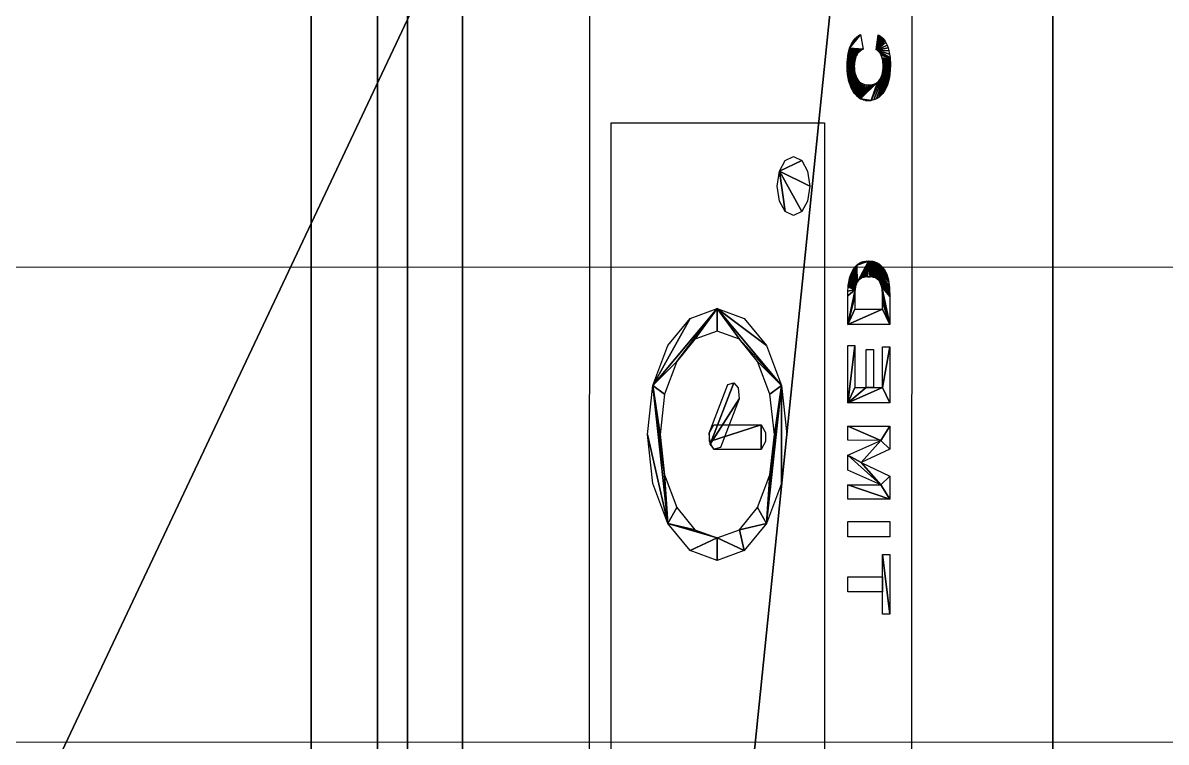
# Model space of a CAD drawing. Header units: inches. Extents: x 11 to 371, y 57 to 381.
# Drawn here: x 28.831 to 30.034, y 135.937 to 136.695 of the extents above; entities that cross this region are included whole.
import ezdxf

# ---------------------------------------------------------------- set-up
doc = ezdxf.new("R2010")
doc.units = ezdxf.units.IN
doc.header["$MEASUREMENT"] = 0
doc.layers.add('Equip', color=2, linetype='Continuous')
doc.layers.add('Stove', color=5, linetype='Continuous', lineweight=9)

# ---------------------------------------------------------------- blocks, each defined once
blk = doc.blocks.new('Range-Classic-D_83880-_3D_0')
for points in [[(-14.9375, 0, 2), (14.9375, 0, 2), (14.9375, -24.3125, 2), (-14.9375, -24.3125, 2)], [(-14.9375, 0, 35.5625), (-14.9375, -24.3125, 35.5625), (14.9375, -24.3125, 35.5625), (14.9375, 0, 35.5625)], [(0, -23.5, 36.5625), (0, -23.5, 37.0625), (0, -2.5, 37.0625), (0, -2.5, 36.5625)], [(0.5, -15.9469, 36.5625), (0.5, -15.9469, 37.0625), (0.5, -20.8031, 37.0625), (0.5, -20.8031, 36.5625)]]:
    blk.add_3dface(points)
for points, invisible_edges in [([(0, -23.5, 37.0625), (0, -2.5, 37.0625), (-0.5, -12.75, 37.0625)], 14), ([(0, -23.5, 36.5625), (0, -2.5, 36.5625), (0.5, -13.25, 36.5625)], 14), ([(0, -2.5, 37.0625), (0, -23.5, 37.0625), (0.5, -12.75, 37.0625)], 14), ([(0, -23.5, 37.0625), (0.5, -15.6781, 37.0625), (0.5, -13.25, 37.0625), (0.5, -12.75, 37.0625)], 13), ([(0.5, -15.6781, 36.5625), (0.5, -15.9469, 36.5625), (0, -23.5, 36.5625), (0.5, -13.25, 36.5625)], 7), ([(0, -23.5, 37.0625), (0.5, -20.8031, 37.0625), (0.5, -15.9469, 37.0625), (0.5, -15.6781, 37.0625)], 13), ([(0.5, -15.9469, 36.5625), (0.5, -20.8031, 36.5625), (0, -23.5, 36.5625)], 14)]:
    blk.add_3dface(points, dxfattribs=dict(invisible_edges=invisible_edges))
blk = doc.blocks.new('Millennia 36 Wall Hood - Model MH3612S 1292842009')
mesh = blk.add_polyface()
corners = [(35.835, -25.46), (0.04, -25.46), (0.04, -22.2069), (35.1833, -22.2069), (35.1833, -0.41), (35.1803, 0), (35.835, 0), (35.835, -0.41)]
mesh.append_faces([[corners[k] for k in face] for face in [(0, 6, 7)]], dxfattribs={"vtx0": -1})
mesh.append_faces([[corners[k] for k in face] for face in [(0, 2, 3), (0, 3, 4), (0, 4, 5), (0, 5, 6)]], dxfattribs={"vtx0": -1, "vtx2": -1})
mesh.append_faces([[corners[k] for k in face] for face in [(0, 1, 2)]], dxfattribs={"vtx2": -1})
mesh = blk.add_polyface()
corners = [(35.835, -25.4662, 1.5838), (35.835, -11.9116, 11.9756), (0.04, -11.9116, 11.9756), (0.04, -25.4662, 1.5838)]
mesh.append_faces([[corners[k] for k in face] for face in [(0, 1, 2, 3)]])
mesh = blk.add_polyface()
corners = [(35.1033, -22.2069, 1.7497), (0.7717, -22.2069, 1.7497), (0.7717, -12.4139, 1.7497), (35.1033, -12.4139, 1.7497)]
mesh.append_faces([[corners[k] for k in face] for face in [(0, 1, 2, 3)]])
mesh = blk.add_polyface()
corners = [(15.1876, -17.0898, 1.7474), (15.1876, -19.1831, 1.7474), (15.2276, -19.2283, 1.7474), (20.6475, -19.2283, 1.7474), (20.6875, -19.1831, 1.7474), (20.6875, -17.0898, 1.7474), (20.6475, -17.0283, 1.7474), (15.2276, -17.0283, 1.7474)]
mesh.append_faces([[corners[k] for k in face] for face in [(0, 5, 6, 7)]], dxfattribs={"vtx0": -1})
mesh.append_faces([[corners[k] for k in face] for face in [(0, 3, 4, 5)]], dxfattribs={"vtx0": -1, "vtx3": -1})
mesh.append_faces([[corners[k] for k in face] for face in [(0, 1, 2, 3)]], dxfattribs={"vtx3": -1})
mesh = blk.add_polyface()
corners = [(15.2276, -18.4481, 0.5322), (15.2276, -17.0283, 1.7474), (20.6475, -17.0283, 1.7474), (20.6475, -18.4481, 0.5322)]
mesh.append_faces([[corners[k] for k in face] for face in [(0, 1, 2, 3)]])
mesh = blk.add_polyface()
corners = [(15.2276, -18.5178, 0.5137), (15.2276, -18.4481, 0.5322), (20.6475, -18.4481, 0.5322), (20.6475, -18.5178, 0.5137)]
mesh.append_faces([[corners[k] for k in face] for face in [(0, 1, 2, 3)]])
mesh = blk.add_polyface()
corners = [(20.6475, -18.5178, 0.5137), (20.6475, -18.5494, 0.5198), (15.2276, -18.5494, 0.5198), (15.2276, -18.5178, 0.5137)]
mesh.append_faces([[corners[k] for k in face] for face in [(0, 1, 2, 3)]])
mesh = blk.add_polyface()
corners = [(15.2276, -18.6072, 0.5628), (15.2276, -18.5494, 0.5198), (20.6475, -18.5494, 0.5198), (20.6475, -18.6072, 0.5628)]
mesh.append_faces([[corners[k] for k in face] for face in [(0, 1, 2, 3)]])
mesh = blk.add_polyface()
corners = [(15.2276, -19.2283, 1.7474), (15.2276, -18.6072, 0.5628), (20.6475, -18.6072, 0.5628), (20.6475, -19.2283, 1.7474)]
mesh.append_faces([[corners[k] for k in face] for face in [(0, 1, 2, 3)]])
mesh = blk.add_polyface()
corners = [(19.9411, -19.0802, 1.457), (15.9341, -19.0788, 1.4577), (15.9341, -18.74, 0.8015)]
mesh.append_faces([[corners[k] for k in face] for face in [(0, 1, 2)]])
mesh = blk.add_polyface()
corners = [(15.9341, -18.74, 0.8015), (19.9411, -18.7415, 0.8008), (19.9411, -19.0802, 1.457)]
mesh.append_faces([[corners[k] for k in face] for face in [(0, 1, 2)]])
mesh = blk.add_polyface()
corners = [(17.9782, -18.7636, 0.8436), (18.7827, -18.7636, 0.8436), (18.7827, -18.9881, 1.2786), (17.9782, -18.9881, 1.2786)]
mesh.append_faces([[corners[k] for k in face] for face in [(0, 1, 2, 3)]])
mesh = blk.add_polyface()
corners = [(18.2742, -18.9269, 1.1564), (18.2401, -18.9036, 1.1112), (18.2664, -18.8985, 1.1013), (18.2945, -18.9176, 1.1383), (18.3362, -18.9305, 1.1633), (18.3872, -18.9352, 1.1725), (18.4382, -18.9305, 1.1633), (18.4799, -18.9176, 1.1383), (18.508, -18.8985, 1.1013), (18.5183, -18.8751, 1.056), (18.508, -18.8517, 1.0107), (18.4799, -18.8326, 0.9736), (18.4382, -18.8197, 0.9486), (18.3872, -18.815, 0.9395), (18.3362, -18.8197, 0.9486), (18.2945, -18.8326, 0.9736), (18.2664, -18.8517, 1.0107), (18.2561, -18.8751, 1.056), (18.2664, -18.8985, 1.1013), (18.2401, -18.9036, 1.1112), (18.2275, -18.8751, 1.056), (18.2401, -18.8466, 1.0007), (18.2742, -18.8233, 0.9556), (18.325, -18.8075, 0.9251), (18.3872, -18.8018, 0.9139), (18.4494, -18.8075, 0.9251), (18.5002, -18.8233, 0.9556), (18.5345, -18.8466, 1.0007), (18.5471, -18.8751, 1.056), (18.5345, -18.9036, 1.1112), (18.5002, -18.9269, 1.1564), (18.4494, -18.9426, 1.1868), (18.3872, -18.9484, 1.198), (18.325, -18.9426, 1.1868)]
mesh.append_faces([[corners[k] for k in face] for face in [(31, 0, 5), (28, 31, 8), (25, 28, 11), (14, 22, 25)]], dxfattribs={"vtx0": -1, "vtx1": -1, "vtx2": -1})
mesh.append_faces([[corners[k] for k in face] for face in [(0, 2, 3), (0, 3, 4), (0, 4, 5), (17, 19, 20), (17, 20, 21), (17, 21, 22), (22, 24, 25), (25, 27, 28), (28, 30, 31), (31, 33, 0), (31, 5, 6), (31, 6, 7), (31, 7, 8), (28, 8, 9), (28, 9, 10), (28, 10, 11), (25, 11, 12), (25, 12, 13), (25, 13, 14)]], dxfattribs={"vtx0": -1, "vtx2": -1})
mesh.append_faces([[corners[k] for k in face] for face in [(0, 1, 2), (17, 18, 19), (16, 17, 22), (15, 16, 22), (14, 15, 22)]], dxfattribs={"vtx1": -1, "vtx2": -1})
mesh.append_faces([[corners[k] for k in face] for face in [(22, 23, 24), (25, 26, 27), (28, 29, 30), (31, 32, 33)]], dxfattribs={"vtx2": -1})
mesh = blk.add_polyface()
corners = [(18.3997, -18.9213, 1.1455), (18.3897, -18.9259, 1.1544), (18.3782, -18.9259, 1.1544), (18.3682, -18.9213, 1.1455), (18.3682, -18.8716, 1.0492), (18.3782, -18.867, 1.0403), (18.3897, -18.867, 1.0403), (18.3997, -18.8716, 1.0492)]
mesh.append_faces([[corners[k] for k in face] for face in [(0, 5, 6, 7)]], dxfattribs={"vtx0": -1})
mesh.append_faces([[corners[k] for k in face] for face in [(0, 3, 4, 5)]], dxfattribs={"vtx0": -1, "vtx3": -1})
mesh.append_faces([[corners[k] for k in face] for face in [(0, 1, 2, 3)]], dxfattribs={"vtx3": -1})
mesh = blk.add_polyface()
corners = [(18.375, -18.8677, 1.0416), (18.389, -18.8665, 1.0394), (18.4505, -18.8863, 1.0777), (18.4529, -18.8927, 1.09), (18.4463, -18.897, 1.0984), (18.4324, -18.8981, 1.1006), (18.3709, -18.8784, 1.0623), (18.3685, -18.872, 1.0499)]
mesh.append_faces([[corners[k] for k in face] for face in [(0, 5, 6, 7)]], dxfattribs={"vtx0": -1})
mesh.append_faces([[corners[k] for k in face] for face in [(0, 3, 4, 5)]], dxfattribs={"vtx0": -1, "vtx3": -1})
mesh.append_faces([[corners[k] for k in face] for face in [(0, 1, 2, 3)]], dxfattribs={"vtx3": -1})
mesh = blk.add_polyface()
corners = [(18.7212, -18.9405, 1.1827), (18.7347, -18.9467, 1.1947), (18.7398, -18.9553, 1.2115), (18.7347, -18.964, 1.2283), (18.7212, -18.9702, 1.2402), (18.7023, -18.9725, 1.2448), (18.6834, -18.9702, 1.2402), (18.67, -18.964, 1.2283), (18.6649, -18.9553, 1.2115), (18.67, -18.9467, 1.1947), (18.6834, -18.9405, 1.1827), (18.7023, -18.9382, 1.1782)]
mesh.append_faces([[corners[k] for k in face] for face in [(0, 9, 10, 11)]], dxfattribs={"vtx0": -1})
mesh.append_faces([[corners[k] for k in face] for face in [(0, 3, 4, 5), (0, 5, 6, 7), (0, 7, 8, 9)]], dxfattribs={"vtx0": -1, "vtx3": -1})
mesh.append_faces([[corners[k] for k in face] for face in [(0, 1, 2, 3)]], dxfattribs={"vtx3": -1})
mesh = blk.add_polyface()
corners = [(18.1875, -19.0491, 1.3932), (18.1875, -19.0125, 1.3222), (18.2069, -19.0125, 1.3222), (18.2069, -19.0491, 1.3932)]
mesh.append_faces([[corners[k] for k in face] for face in [(0, 1, 2, 3)]])
mesh = blk.add_polyface()
corners = [(18.2767, -19.0125, 1.3222), (18.2767, -19.0566, 1.4076), (18.2574, -19.0566, 1.4076), (18.2574, -19.0125, 1.3222)]
mesh.append_faces([[corners[k] for k in face] for face in [(0, 1, 2, 3)]])
mesh = blk.add_polyface()
corners = [(18.3232, -19.0472, 1.3894), (18.3421, -19.0125, 1.3222), (18.3609, -19.0125, 1.3222), (18.3798, -19.0472, 1.3894), (18.3799, -19.0125, 1.3222), (18.3979, -19.0125, 1.3222), (18.3979, -19.0566, 1.4076), (18.3687, -19.0566, 1.4076), (18.3516, -19.0265, 1.3493), (18.3343, -19.0566, 1.4076), (18.3052, -19.0566, 1.4076), (18.3052, -19.0125, 1.3222), (18.3232, -19.0125, 1.3222)]
mesh.append_faces([[corners[k] for k in face] for face in [(0, 2, 8)]], dxfattribs={"vtx0": -1, "vtx1": -1, "vtx2": -1})
mesh.append_faces([[corners[k] for k in face] for face in [(3, 5, 6), (3, 6, 7), (3, 7, 8), (10, 12, 0), (0, 8, 9)]], dxfattribs={"vtx0": -1, "vtx2": -1})
mesh.append_faces([[corners[k] for k in face] for face in [(2, 3, 8), (9, 10, 0)]], dxfattribs={"vtx1": -1, "vtx2": -1})
mesh.append_faces([[corners[k] for k in face] for face in [(0, 1, 2), (3, 4, 5), (10, 11, 12)]], dxfattribs={"vtx2": -1})
mesh = blk.add_polyface()
corners = [(18.4467, -19.0491, 1.3932), (18.4985, -19.0491, 1.3932), (18.4985, -19.0566, 1.4076), (18.4274, -19.0566, 1.4076), (18.4274, -19.0125, 1.3222), (18.5003, -19.0125, 1.3222), (18.5003, -19.0199, 1.3366), (18.4467, -19.0199, 1.3366), (18.4467, -19.0319, 1.3599)]
mesh.append_faces([[corners[k] for k in face] for face in [(0, 2, 3), (0, 3, 4), (4, 6, 7), (4, 7, 8), (4, 8, 0)]], dxfattribs={"vtx0": -1, "vtx2": -1})
mesh.append_faces([[corners[k] for k in face] for face in [(0, 1, 2), (4, 5, 6)]], dxfattribs={"vtx2": -1})
mesh = blk.add_polyface()
corners = [(18.5269, -19.0125, 1.3222), (18.5685, -19.02, 1.3368), (18.5668, -19.02, 1.3367)]
mesh.append_faces([[corners[k] for k in face] for face in [(0, 1, 2)]])
mesh = blk.add_polyface()
corners = [(18.5269, -19.0125, 1.3222), (18.5668, -19.02, 1.3367), (18.565, -19.0199, 1.3366)]
mesh.append_faces([[corners[k] for k in face] for face in [(0, 1, 2)]])
mesh = blk.add_polyface()
corners = [(18.6072, -19.0341, 1.3641), (18.6071, -19.0358, 1.3674), (18.6069, -19.0375, 1.3706), (18.6066, -19.039, 1.3737), (18.6061, -19.0405, 1.3765), (18.6056, -19.0419, 1.3793), (18.6049, -19.0433, 1.3818), (18.604, -19.0445, 1.3843), (18.6031, -19.0457, 1.3865), (18.602, -19.0468, 1.3887), (18.6008, -19.0479, 1.3908), (18.5995, -19.0489, 1.3928), (18.5981, -19.0499, 1.3947), (18.5966, -19.0508, 1.3964), (18.5949, -19.0517, 1.3981), (18.5931, -19.0525, 1.3996), (18.5893, -19.0538, 1.4023), (18.5872, -19.0544, 1.4034), (18.5851, -19.0549, 1.4044), (18.5828, -19.0554, 1.4053), (18.5805, -19.0557, 1.406), (18.5764, -19.0561, 1.4068), (18.574, -19.0563, 1.4071), (18.5714, -19.0564, 1.4073), (18.5686, -19.0565, 1.4075), (18.5655, -19.0566, 1.4076), (18.5622, -19.0566, 1.4076), (18.5269, -19.0566, 1.4076), (18.5269, -19.0125, 1.3222), (18.565, -19.0199, 1.3366), (18.5629, -19.0199, 1.3366), (18.5463, -19.0199, 1.3366), (18.5463, -19.0491, 1.3932), (18.555, -19.0491, 1.3932), (18.5611, -19.0491, 1.3931), (18.5637, -19.0491, 1.3931), (18.5659, -19.049, 1.3929), (18.5679, -19.0489, 1.3928), (18.5695, -19.0488, 1.3926), (18.5723, -19.0485, 1.392), (18.5738, -19.0483, 1.3916), (18.5751, -19.0481, 1.3911), (18.5764, -19.0478, 1.3906), (18.5776, -19.0474, 1.3899), (18.5787, -19.0471, 1.3892), (18.5798, -19.0466, 1.3884), (18.5808, -19.0462, 1.3875), (18.5817, -19.0457, 1.3865), (18.5825, -19.0451, 1.3854), (18.5833, -19.0445, 1.3842), (18.584, -19.0438, 1.3829), (18.5847, -19.0431, 1.3815), (18.5853, -19.0424, 1.3801), (18.5858, -19.0415, 1.3785), (18.5862, -19.0406, 1.3767), (18.5866, -19.0396, 1.3747), (18.5869, -19.0385, 1.3725), (18.5871, -19.0372, 1.3701), (18.5872, -19.0359, 1.3676), (18.5872, -19.0345, 1.3648), (18.5872, -19.0331, 1.3621), (18.5871, -19.0318, 1.3595), (18.5869, -19.0305, 1.3571), (18.5866, -19.0294, 1.3549), (18.5862, -19.0283, 1.3528), (18.5858, -19.0273, 1.3509), (18.5853, -19.0264, 1.3492), (18.5847, -19.0256, 1.3476), (18.584, -19.0249, 1.3462), (18.5834, -19.0242, 1.3449), (18.5826, -19.0236, 1.3437), (18.5819, -19.023, 1.3426), (18.5811, -19.0226, 1.3417), (18.5802, -19.0222, 1.3409), (18.5793, -19.0218, 1.3402), (18.5783, -19.0215, 1.3396), (18.5772, -19.0212, 1.339), (18.5761, -19.0209, 1.3385), (18.575, -19.0207, 1.3381), (18.5737, -19.0205, 1.3377), (18.5724, -19.0203, 1.3374), (18.5713, -19.0202, 1.3372), (18.5685, -19.02, 1.3368), (18.5269, -19.0125, 1.3222), (18.5633, -19.0125, 1.3222), (18.5691, -19.0125, 1.3223), (18.5741, -19.0128, 1.3227), (18.5764, -19.0129, 1.3231), (18.5785, -19.0132, 1.3235), (18.5804, -19.0134, 1.324), (18.5828, -19.0138, 1.3247), (18.585, -19.0142, 1.3255), (18.5871, -19.0147, 1.3264), (18.589, -19.0152, 1.3274), (18.5908, -19.0157, 1.3284), (18.5925, -19.0163, 1.3296), (18.5958, -19.0178, 1.3325), (18.5975, -19.0188, 1.3344), (18.5991, -19.0198, 1.3364), (18.6006, -19.0209, 1.3385), (18.6019, -19.0221, 1.3408), (18.6031, -19.0234, 1.3433), (18.6042, -19.0247, 1.3459), (18.605, -19.0259, 1.3481), (18.6057, -19.0271, 1.3505), (18.6062, -19.0284, 1.353), (18.6066, -19.0297, 1.3556), (18.6069, -19.0311, 1.3583), (18.6071, -19.0326, 1.3611)]
mesh.append_faces([[corners[k] for k in face] for face in [(27, 33, 35), (27, 35, 37), (0, 26, 46), (0, 58, 60), (0, 67, 69), (0, 69, 71), (100, 0, 73)]], dxfattribs={"vtx0": -1, "vtx1": -1, "vtx2": -1})
mesh.append_faces([[corners[k] for k in face] for face in [(0, 2, 3), (0, 3, 4), (0, 4, 5), (0, 5, 6), (0, 6, 7), (0, 7, 8), (0, 8, 9), (0, 9, 10), (0, 10, 11), (0, 11, 12), (0, 12, 13), (0, 13, 14), (0, 14, 15), (0, 15, 16), (0, 16, 17), (0, 17, 18), (0, 18, 19), (0, 19, 20), (0, 20, 21), (0, 21, 22), (0, 22, 23), (0, 23, 24), (0, 24, 25), (0, 25, 26), (28, 30, 31), (28, 31, 32), (81, 83, 84), (81, 84, 85), (81, 85, 86), (81, 86, 87), (81, 87, 88), (81, 88, 89), (81, 89, 90), (81, 90, 91), (81, 91, 92), (81, 92, 93), (81, 93, 94), (81, 94, 95), (81, 95, 96), (81, 96, 97), (81, 97, 98), (81, 98, 99), (81, 99, 100), (100, 102, 103), (100, 103, 104), (100, 104, 105), (100, 105, 106), (100, 106, 107), (100, 107, 108), (100, 108, 0), (27, 32, 33), (27, 37, 38), (27, 38, 39), (27, 39, 40), (26, 40, 41), (26, 41, 42), (26, 42, 43), (26, 43, 44), (26, 44, 45), (26, 45, 46), (0, 46, 47), (0, 47, 48), (0, 48, 49), (0, 49, 50), (0, 50, 51), (0, 51, 52), (0, 52, 53), (0, 53, 54), (0, 54, 55), (0, 55, 56), (0, 56, 57), (0, 57, 58), (0, 60, 61), (0, 61, 62), (0, 62, 63), (0, 63, 64), (0, 64, 65), (0, 65, 66), (0, 66, 67), (0, 71, 72), (0, 72, 73), (100, 73, 74), (100, 74, 75), (100, 75, 76), (100, 76, 77), (100, 77, 78)]], dxfattribs={"vtx0": -1, "vtx2": -1})
mesh.append_faces([[corners[k] for k in face] for face in [(27, 28, 32), (80, 81, 100), (26, 27, 40), (79, 80, 100), (78, 79, 100)]], dxfattribs={"vtx1": -1, "vtx2": -1})
mesh.append_faces([[corners[k] for k in face] for face in [(0, 1, 2), (28, 29, 30), (33, 34, 35), (35, 36, 37), (58, 59, 60), (67, 68, 69), (69, 70, 71), (81, 82, 83), (100, 101, 102)]], dxfattribs={"vtx2": -1})
mesh = blk.add_polyface()
corners = [(18.8131, -19.026, 1.3484), (18.8148, -19.0237, 1.3439), (18.8171, -19.0215, 1.3397), (18.8199, -19.0195, 1.3358), (18.8231, -19.0177, 1.3323), (18.8268, -19.0161, 1.3292), (18.8308, -19.0148, 1.3266), (18.835, -19.0137, 1.3245), (18.8395, -19.0128, 1.3228), (18.8443, -19.0122, 1.3216), (18.8493, -19.0118, 1.3209), (18.8547, -19.0117, 1.3207), (18.859, -19.0118, 1.3208), (18.8631, -19.012, 1.3212), (18.867, -19.0124, 1.3219), (18.8706, -19.0129, 1.3229), (18.874, -19.0135, 1.3242), (18.8773, -19.0143, 1.3257), (18.8802, -19.0152, 1.3275), (18.883, -19.0163, 1.3296), (18.8855, -19.0176, 1.332), (18.8878, -19.0189, 1.3347), (18.8899, -19.0205, 1.3377), (18.8917, -19.0222, 1.341), (18.8933, -19.024, 1.3445), (18.8947, -19.026, 1.3484), (18.8759, -19.0287, 1.3536), (18.8751, -19.0274, 1.351), (18.8743, -19.0261, 1.3487), (18.8732, -19.025, 1.3465), (18.8721, -19.024, 1.3445), (18.8708, -19.0231, 1.3428), (18.8694, -19.0223, 1.3412), (18.8679, -19.0216, 1.3399), (18.8662, -19.021, 1.3387), (18.8645, -19.0205, 1.3377), (18.8627, -19.0201, 1.3369), (18.8607, -19.0198, 1.3363), (18.8588, -19.0195, 1.3358), (18.8567, -19.0194, 1.3356), (18.8545, -19.0193, 1.3355), (18.8516, -19.0194, 1.3356), (18.8488, -19.0196, 1.336), (18.8462, -19.02, 1.3367), (18.8437, -19.0205, 1.3377), (18.8414, -19.0212, 1.339), (18.8393, -19.022, 1.3405), (18.8373, -19.0229, 1.3424), (18.8356, -19.024, 1.3445), (18.8341, -19.0253, 1.347), (18.8329, -19.0268, 1.35), (18.832, -19.0285, 1.3532), (18.8313, -19.0304, 1.3569), (18.8309, -19.0325, 1.361), (18.8308, -19.0348, 1.3654), (18.8309, -19.0369, 1.3696), (18.8313, -19.0389, 1.3734), (18.832, -19.0407, 1.3769), (18.8329, -19.0424, 1.3801), (18.8342, -19.0438, 1.3829), (18.8357, -19.0451, 1.3853), (18.8374, -19.0462, 1.3875), (18.8394, -19.0471, 1.3893), (18.8416, -19.0479, 1.3908), (18.8439, -19.0485, 1.392), (18.8464, -19.049, 1.393), (18.849, -19.0494, 1.3937), (18.8518, -19.0496, 1.3941), (18.8548, -19.0497, 1.3943), (18.857, -19.0496, 1.3942), (18.8591, -19.0495, 1.394), (18.8611, -19.0493, 1.3936), (18.8629, -19.049, 1.393), (18.8647, -19.0487, 1.3923), (18.868, -19.0477, 1.3904), (18.8695, -19.0471, 1.3892), (18.8708, -19.0464, 1.388), (18.872, -19.0457, 1.3866), (18.873, -19.0449, 1.3851), (18.8739, -19.0441, 1.3835), (18.8746, -19.0432, 1.3817), (18.8752, -19.0423, 1.3799), (18.8944, -19.0444, 1.384), (18.8933, -19.0459, 1.3868), (18.8922, -19.0472, 1.3895), (18.8909, -19.0485, 1.3919), (18.8895, -19.0496, 1.3942), (18.888, -19.0507, 1.3962), (18.8863, -19.0517, 1.3981), (18.8845, -19.0525, 1.3998), (18.8812, -19.0538, 1.4022), (18.8777, -19.0549, 1.4043), (18.8738, -19.0558, 1.406), (18.8697, -19.0564, 1.4074), (18.8654, -19.0569, 1.4083), (18.8607, -19.0572, 1.4089), (18.8558, -19.0573, 1.4091), (18.8502, -19.0572, 1.4088), (18.8449, -19.0568, 1.4081), (18.8399, -19.0562, 1.4069), (18.8353, -19.0553, 1.4052), (18.8309, -19.0542, 1.403), (18.8269, -19.0528, 1.4004), (18.8232, -19.0512, 1.3973), (18.8199, -19.0494, 1.3937), (18.8171, -19.0473, 1.3897), (18.8149, -19.0451, 1.3854), (18.8131, -19.0427, 1.3807), (18.8118, -19.04, 1.3755), (18.8111, -19.0372, 1.37), (18.8108, -19.0341, 1.3641), (18.8111, -19.0312, 1.3585), (18.8118, -19.0285, 1.3533)]
mesh.append_faces([[corners[k] for k in face] for face in [(0, 17, 43), (109, 0, 59), (94, 109, 63)]], dxfattribs={"vtx0": -1, "vtx1": -1, "vtx2": -1})
mesh.append_faces([[corners[k] for k in face] for face in [(0, 2, 3), (0, 3, 4), (0, 4, 5), (0, 5, 6), (0, 6, 7), (0, 7, 8), (0, 8, 9), (0, 9, 10), (0, 10, 11), (0, 11, 12), (0, 12, 13), (0, 13, 14), (0, 14, 15), (0, 15, 16), (0, 16, 17), (17, 19, 20), (17, 20, 21), (17, 21, 22), (17, 22, 23), (17, 23, 24), (17, 24, 25), (17, 25, 26), (17, 26, 27), (17, 27, 28), (17, 28, 29), (17, 29, 30), (17, 30, 31), (17, 31, 32), (17, 32, 33), (17, 33, 34), (17, 34, 35), (17, 35, 36), (17, 36, 37), (17, 37, 38), (17, 38, 39), (17, 39, 40), (17, 40, 41), (17, 41, 42), (17, 42, 43), (80, 82, 83), (80, 83, 84), (80, 84, 85), (80, 85, 86), (80, 86, 87), (80, 87, 88), (80, 88, 89), (80, 89, 90), (80, 90, 91), (80, 91, 92), (80, 92, 93), (80, 93, 94), (94, 96, 97), (94, 97, 98), (94, 98, 99), (94, 99, 100), (94, 100, 101), (94, 101, 102), (94, 102, 103), (94, 103, 104), (94, 104, 105), (94, 105, 106), (94, 106, 107), (94, 107, 108), (94, 108, 109), (109, 111, 112), (109, 112, 0), (0, 43, 44), (0, 44, 45), (0, 45, 46), (0, 46, 47), (0, 47, 48), (0, 48, 49), (0, 49, 50), (0, 50, 51), (0, 51, 52), (0, 52, 53), (0, 53, 54), (0, 54, 55), (0, 55, 56), (0, 56, 57), (0, 57, 58), (0, 58, 59), (109, 59, 60), (109, 60, 61), (109, 61, 62), (109, 62, 63), (94, 63, 64), (94, 64, 65), (94, 65, 66), (94, 66, 67), (94, 67, 68), (94, 68, 69), (94, 69, 70), (94, 70, 71), (94, 71, 72), (94, 72, 73), (94, 73, 74), (94, 74, 75), (94, 75, 76), (94, 76, 77), (94, 77, 78)]], dxfattribs={"vtx0": -1, "vtx2": -1})
mesh.append_faces([[corners[k] for k in face] for face in [(79, 80, 94), (78, 79, 94)]], dxfattribs={"vtx1": -1, "vtx2": -1})
mesh.append_faces([[corners[k] for k in face] for face in [(0, 1, 2), (17, 18, 19), (80, 81, 82), (94, 95, 96), (109, 110, 111)]], dxfattribs={"vtx2": -1})
mesh = blk.add_polyface()
corners = [(18.4949, -19.0319, 1.3599), (18.4949, -19.0394, 1.3743), (18.4467, -19.0394, 1.3743), (18.4467, -19.0319, 1.3599)]
mesh.append_faces([[corners[k] for k in face] for face in [(0, 1, 2, 3)]])
mesh = blk.add_polyface()
corners = [(18.1592, -19.0566, 1.4076), (18.1592, -19.0491, 1.3932), (18.1875, -19.0491, 1.3932), (18.2352, -19.0491, 1.3932), (18.2352, -19.0566, 1.4076)]
mesh.append_faces([[corners[k] for k in face] for face in [(0, 3, 4)]], dxfattribs={"vtx0": -1})
mesh.append_faces([[corners[k] for k in face] for face in [(0, 1, 2, 3)]], dxfattribs={"vtx3": -1})

msp = doc.modelspace()

# ---------------------------------------------------------------- block references
at = {"layer": 'Equip', "xscale": 0.83, "rotation": 90}
msp.add_blockref('Millennia 36 Wall Hood - Model MH3612S 1292842009', (10.6865, 121, 57.04), dxfattribs=at)
at = {"layer": 'Stove', "rotation": 90}
msp.add_blockref('Range-Classic-D_83880-_3D_0', (10.7265, 135.9375), dxfattribs=at)

doc.saveas('drawing.dxf')
